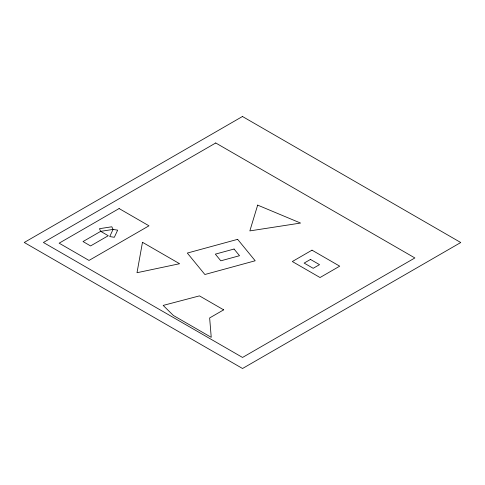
<?xml version="1.0" encoding="UTF-8"?>
<svg xmlns="http://www.w3.org/2000/svg" width="485" height="485" viewBox="0 0 485 485"><rect width="100%" height="100%" fill="white"/><g stroke="black" fill="none" stroke-linecap="round" stroke-linejoin="round"><path stroke-width="0.73" d="M142.481 242.294L137.006 272.715L179.602 263.725L142.481 242.294M257.662 205.113L249.848 230.902L300.554 223.058L257.662 205.113M113.047 229.435L109.737 236.577L114.333 237.286L117.649 230.151L113.047 229.435L100.686 231.351L83.014 241.554L90.586 245.931L108.264 235.722L100.686 231.351L99.455 228.696L111.817 226.78L113.047 229.435M242.458 116.497L24.25 242.476L242.542 368.503L460.75 242.524L242.458 116.497M215.734 142.978L43.401 242.476L242.542 357.451L414.875 257.953L215.734 142.978M119.104 208.556L59.134 243.179L89.01 260.433L148.98 225.81L119.104 208.556M312 250.169L292.328 261.53L320.039 277.529L339.712 266.168L312 250.169M310.479 259.433L304.143 263.088L313.189 268.308L319.524 264.652L310.479 259.433M223.658 309.848L209.641 317.942L211.236 337.33L173.363 315.462L163.166 305.417L199.462 295.88L223.658 309.848M237.638 239.341L187.325 253.067L204.876 274.504L255.189 260.772L237.638 239.341M234.061 249.035L215.346 254.14L220.814 260.821L239.529 255.71L234.061 249.035"/></g></svg>
